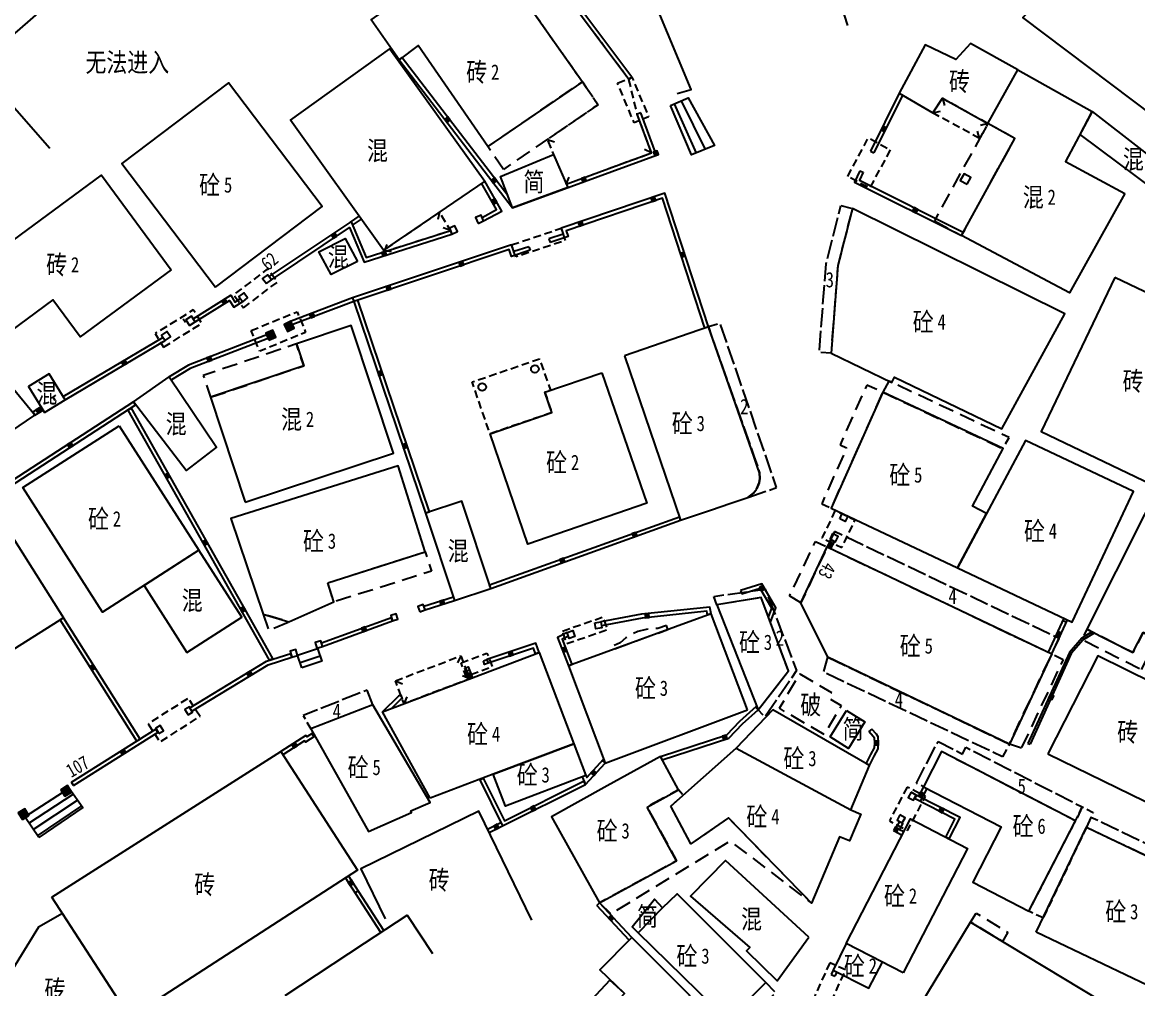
# Model space of a CAD drawing. Extents: x 395778 to 396698, y 996972 to 998012.
# Drawn here: x 396272 to 396344.7, y 997425.7 to 997488.7 of the extents above; entities that cross this region are included whole.
import ezdxf
from ezdxf.enums import TextEntityAlignment as Align

# ---------------------------------------------------------------- set-up
doc = ezdxf.new("R2010")
doc.units = 0
doc.header["$LTSCALE"] = 0.5
for name, pattern in [('X32', [1.5, 1, -0.5]), ('X39', [3, 2.5, -0.5]), ('X5', [3, 2, -1])]:
    doc.linetypes.add(name, pattern=pattern)
doc.layers.get('0').update_dxf_attribs({"linetype": 'CONTINUOUS'})
doc.layers.add('ASSIST', color=7, linetype='CONTINUOUS', plot=False)
doc.layers.add('JMD', color=6, linetype='CONTINUOUS')
doc.layers.add('门牌号', color=2, linetype='CONTINUOUS')
doc.styles.add('正等线体', font='simhei.ttf')
doc.styles.add('细等线体', font='', dxfattribs={"width": 0.8})
doc.styles.get('细等线体').set_extended_font_data('SimSun')
doc.linetypes.add('444', pattern='A,4.5,[145,AAA.SHX,S=1,R=0,X=0,Y=1],4.5,-0.5,[146,AAA.SHX,S=1,R=0,X=0,Y=0],-0.5', length=10)

# ---------------------------------------------------------------- blocks, each defined once
blk = doc.blocks.new('*U0')
at = {"linetype": 'Continuous'}
for points in [[(0, 0), (0.5, 0.5), (-0.5, 0.5)], [(0, 0), (-0.5, 0.5), (-0.5, -0.5)], [(0, 0), (-0.5, -0.5), (0.5, -0.5)], [(0, 0), (0.5, -0.5), (0.5, 0.5)]]:
    blk.add_solid(points, dxfattribs=at)
blk = doc.blocks.new('gc002')
blk.add_lwpolyline([(-0.5, -0.5), (0.5, -0.5), (0.5, 0.5), (-0.5, 0.5), (-0.5, -0.5)])
at = {"linetype": 'Continuous'}
blk.add_blockref('*U0', (0, 0), dxfattribs=at)
blk = doc.blocks.new('gc291')
blk.add_lwpolyline([(-0.5, -0.5), (0.5, -0.5), (0.5, 0.5), (-0.5, 0.5), (-0.5, -0.5)])
blk = doc.blocks.new('gc170')
at = {"linetype": 'Continuous'}
blk.add_circle((0, 0), 0.5, dxfattribs=at)

msp = doc.modelspace()

# ---------------------------------------------------------------- linework, layer by layer
at = {"layer": 'ASSIST', "linetype": 'Continuous', "elevation": 12.188, "flags": 128}
msp.add_lwpolyline([(396325.792, 997488.48), (396325.372, 997489.758)], dxfattribs=at)
at = {"layer": 'ASSIST', "linetype": 'Continuous', "flags": 128}
for points in [[(396314.226, 997483.261), (396315.374, 997483.778), (396317.089, 997480.652), (396315.601, 997480.041)], [(396290.191, 997446.602), (396289.917, 997447.424), (396291.221, 997447.858), (396291.495, 997447.036)], [(396273.041, 997435.532), (396272.128, 997436.886), (396275.016, 997438.744), (396275.926, 997437.491)]]:
    msp.add_lwpolyline(points, close=True, dxfattribs=at)
at = {"layer": 'JMD', "linetype": 'Continuous'}
for p, q in [((396296.542, 997486.239), (396296.742, 997486.39)), ((396311.716, 997485.113), (396311.516, 997484.964)), ((396314.918, 997483.573), (396316.498, 997480.409)), ((396315.374, 997483.778), (396317.089, 997480.652)), ((396331.961, 997483.743), (396332.081, 997483.258)), ((396314.462, 997483.367), (396315.908, 997480.167)), ((396331.334, 997482.788), (396331.82, 997482.908)), ((396312.299, 997482.794), (396312.065, 997482.708)), ((396334.922, 997482.103), (396334.442, 997481.964)), ((396334.378, 997481.114), (396334.239, 997481.594)), ((396306.188, 997481.05), (396306.666, 997480.904)), ((396312.998, 997480.183), (396312.544, 997480.392)), ((396327.264, 997480.294), (396327.488, 997480.182)), ((396307.43, 997478.144), (396307.628, 997478.603)), ((396326.565, 997479.017), (396326.793, 997478.914)), ((396299.169, 997476.313), (396299.061, 997475.825)), ((396299.88, 997475.118), (396299.413, 997475.295)), ((396299.981, 997474.887), (396299.905, 997475.125)), ((396333.196, 997474.787), (396333.308, 997475.01)), ((396295.592, 997473.742), (396295.756, 997474.215)), ((396306.299, 997474.563), (396306.379, 997474.326)), ((396295.528, 997473.837), (396296.019, 997473.743)), ((396304.992, 997474.061), (396305.071, 997473.824)), ((396288.211, 997471.9), (396288.071, 997472.108)), ((396293.495, 997470.729), (396293.574, 997470.491)), ((396282.6, 997469.121), (396282.467, 997469.333)), ((396288.134, 997468.402), (396288.224, 997468.169)), ((396289.032, 997468.979), (396289.142, 997468.755)), ((396316.702, 997468.825), (396316.465, 997468.747)), ((396274.12, 997464.039), (396273.992, 997464.254)), ((396279.221, 997463.938), (396279.357, 997463.728)), ((396272.794, 997463.074), (396272.663, 997463.287)), ((396273.329, 997463.403), (396273.198, 997463.616)), ((396278.857, 997463.405), (396279.075, 997463.528)), ((396298.257, 997456.684), (396298.494, 997456.764)), ((396314.891, 997456.219), (396314.807, 997456.454)), ((396324.68, 997454.956), (396324.903, 997454.844)), ((396302.518, 997451.78), (396302.434, 997452.015)), ((396318.801, 997451.641), (396318.876, 997451.403)), ((396298.228, 997450.376), (396298.152, 997450.614)), ((396316.881, 997450.129), (396316.636, 997450.081)), ((396274.647, 997449.854), (396274.436, 997449.72)), ((396296.112, 997449.654), (396296.026, 997449.889)), ((396309.691, 997449.588), (396309.738, 997449.342)), ((396340.033, 997449.567), (396339.806, 997449.671)), ((396341.628, 997448.909), (396341.707, 997448.782)), ((396288.069, 997447.09), (396288.287, 997447.213)), ((396289.544, 997447.3), (396289.468, 997447.538)), ((396289.917, 997447.424), (396291.221, 997447.858)), ((396290.075, 997446.95), (396291.379, 997447.384)), ((396300.556, 997447.377), (396300.351, 997446.921)), ((396305.658, 997447.604), (396305.422, 997447.522)), ((396302.261, 997447.133), (396302.34, 997446.896)), ((396307.569, 997446.736), (396307.802, 997446.826)), ((396296.295, 997445.752), (396296.751, 997445.548)), ((396301.126, 997445.88), (396300.669, 997446.084)), ((396301.085, 997445.864), (396301.318, 997445.953)), ((396296.864, 997444.258), (396297.068, 997444.714)), ((396283.026, 997443.777), (396282.896, 997443.991)), ((396319.944, 997443.855), (396319.778, 997444.042)), ((396280.817, 997442.39), (396280.684, 997442.601)), ((396290.849, 997442.307), (396290.983, 997442.096)), ((396327.354, 997442.607), (396327.164, 997442.444)), ((396279.65, 997441.949), (396279.438, 997441.816)), ((396337.532, 997441.672), (396337.668, 997441.61)), ((396313.693, 997440.59), (396313.615, 997440.827)), ((396309.963, 997440.375), (396309.78, 997440.545)), ((396327.198, 997440.227), (396326.974, 997440.339)), ((396301.801, 997439.293), (396302.025, 997439.403)), ((396308.689, 997438.994), (396308.577, 997439.218)), ((396272.128, 997436.886), (396275.016, 997438.744)), ((396275.316, 997438.921), (396275.183, 997439.133)), ((396330.714, 997438.847), (396330.936, 997438.732)), ((396272.407, 997436.471), (396275.295, 997438.361)), ((396272.687, 997436.057), (396275.573, 997437.977)), ((396330.252, 997438.295), (396330.139, 997438.072)), ((396330.252, 997438.295), (396330.154, 997438.065)), ((396272.967, 997435.642), (396275.852, 997437.593)), ((396329.159, 997436.581), (396329.377, 997436.46)), ((396302.407, 997435.856), (396302.298, 997436.081)), ((396329.331, 997435.695), (396329.446, 997435.917)), ((396332.392, 997435.45), (396332.17, 997435.564)), ((396293.243, 997433.032), (396293.033, 997432.896)), ((396293.878, 997432.051), (396293.668, 997431.916)), ((396309.601, 997431.27), (396309.419, 997431.099)), ((396311.716, 997429.015), (396311.534, 997428.844)), ((396324.707, 997426.6), (396324.932, 997426.493))]:
    msp.add_line(p, q, dxfattribs=at)
at = {"layer": 'JMD', "linetype": 'X32', "flags": 128}
for points in [[(396304.93, 997493.779), (396303.912, 997493.082), (396303.004, 997494.528), (396300.895, 997493.189), (396302.911, 997490.317), (396304.057, 997491.121), (396308.488, 997484.808), (396309.515, 997483.322), (396306.188, 997481.05), (396306.216, 997480.979), (396307.43, 997478.144), (396312.998, 997480.183), (396312.063, 997482.707), (396311.516, 997484.964)], [(396310.781, 997484.722), (396311.716, 997485.113), (396312.796, 997482.534), (396311.86, 997482.142)], [(396334.378, 997481.114), (396331.334, 997482.788), (396331.961, 997483.743), (396334.922, 997482.103)], [(396286.894, 997468.587), (396289.887, 997469.823), (396290.443, 997468.476), (396287.45, 997467.241)], [(396324.952, 997456.844), (396324.101, 997455.066), (396325.401, 997454.445), (396326.251, 997456.223)], [(396329.656, 997438.825), (396328.502, 997436.614), (396329.689, 997435.994), (396330.843, 997438.206)]]:
    msp.add_lwpolyline(points, close=True, dxfattribs=at)
at = {"layer": 'JMD', "linetype": 'Continuous', "flags": 128}
for points in [[(396311.516, 997484.964), (396304.93, 997493.779)], [(396296.742, 997486.39), (396303.614, 997477.419)], [(396329.362, 997483.94), (396327.488, 997480.182)], [(396307.43, 997478.144), (396313, 997480.179), (396312.065, 997482.708)], [(396316.466, 997468.743), (396313.697, 997477.223), (396307.42, 997475.102), (396307.548, 997474.721), (396306.379, 997474.326)], [(396293.816, 997470.572), (396298.494, 997456.764)], [(396288.224, 997468.169), (396282.915, 997466.115), (396281.695, 997465.373)], [(396279.374, 997463.739), (396269.789, 997457.536)], [(396279.067, 997463.541), (396288.287, 997447.213)], [(396302.434, 997452.015), (396314.81, 997456.455)], [(396324.911, 997454.86), (396324.67, 997454.376)], [(396279.438, 997441.816), (396274.436, 997449.72)], [(396291.467, 997448.225), (396296.032, 997449.891)], [(396338.863, 997447.609), (396339.882, 997449.838)], [(396341.846, 997448.869), (396341.133, 997448.424), (396340.358, 997447.523), (396337.668, 997441.61)], [(396313.571, 997440.813), (396317.891, 997442.226), (396318.751, 997443.126), (396319.846, 997444.103)], [(396275.183, 997439.133), (396280.705, 997442.614)], [(396291.048, 997442.137), (396290.433, 997441.746), (396290.378, 997441.833), (396288.954, 997440.927)], [(396305.193, 997430.143), (396301.728, 997437.249), (396294.033, 997433.497), (396295.624, 997430.235)], [(396323.255, 997429.029), (396317.808, 997434.031), (396315.534, 997431.704), (396319.391, 997428.367), (396319.181, 997428.152), (396321.187, 997426.198), (396323.255, 997429.029)]]:
    msp.add_lwpolyline(points, dxfattribs=at)
at = {"layer": 'JMD', "color": 7, "linetype": 'Continuous', "flags": 128}
for points in [[(396311.716, 997485.113), (396305.13, 997493.928)], [(396296.542, 997486.239), (396303.926, 997476.601)], [(396329.145, 997484.066), (396327.264, 997480.294)], [(396303.926, 997476.601), (396313.323, 997480.025), (396312.299, 997482.794)], [(396316.702, 997468.825), (396313.856, 997477.541), (396307.103, 997475.259), (396307.231, 997474.878), (396306.299, 997474.563)], [(396293.579, 997470.493), (396298.257, 997456.684)], [(396288.134, 997468.402), (396282.804, 997466.34), (396281.555, 997465.581)], [(396279.221, 997463.938), (396269.653, 997457.746)], [(396278.857, 997463.405), (396288.069, 997447.09)], [(396302.518, 997451.78), (396314.891, 997456.219)], [(396324.688, 997454.972), (396324.445, 997454.484)], [(396279.65, 997441.949), (396274.647, 997449.854)], [(396291.541, 997447.986), (396296.112, 997449.654)], [(396339.088, 997447.501), (396340.108, 997449.732)], [(396341.69, 997448.948), (396341.034, 997448.539), (396340.23, 997447.604), (396337.532, 997441.672)], [(396313.693, 997440.59), (396318.028, 997442.007), (396318.925, 997442.946), (396319.944, 997443.855)], [(396275.316, 997438.921), (396280.833, 997442.4)], [(396290.925, 997442.355), (396290.51, 997442.091), (396290.455, 997442.178), (396288.818, 997441.137)]]:
    msp.add_lwpolyline(points, dxfattribs=at)
at = {"layer": 'JMD', "linetype": 'Continuous', "flags": 128}
for points in [[(396350.078, 997479.281), (396337.207, 997489.014), (396342.3, 997493.916), (396349.895, 997489.621), (396355, 997486.055)], [(396334.922, 997482.103), (396336.866, 997485.604), (396333.783, 997487.318), (396332.824, 997486.265), (396330.823, 997487.22), (396329.145, 997484.066), (396331.334, 997482.788), (396331.961, 997483.743)], [(396343.854, 997477.54), (396340.231, 997471.047), (396333.196, 997474.787), (396336.682, 997481.126), (396334.922, 997482.103), (396336.866, 997485.603), (396341.721, 997482.879), (396339.988, 997479.607)], [(396341.721, 997482.879), (396347.947, 997478.026), (396347.182, 997476.726), (396340.93, 997481.386)], [(396307.529, 997477.914), (396303.926, 997476.601), (396303.146, 997478.648), (396306.594, 997480.084)], [(396311.24, 997466.936), (396314.891, 997456.219), (396316.836, 997456.883), (396318.156, 997457.327), (396319.264, 997457.7), (396319.667, 997458.01), (396319.844, 997458.245), (396320.015, 997458.656), (396320.057, 997458.937), (396320.029, 997459.315), (396319.91, 997459.69), (396319.672, 997460.407), (396316.702, 997468.825)], [(396279.221, 997463.938), (396281.555, 997465.581), (396284.641, 997460.996), (396282.653, 997459.461)], [(396334.824, 997456.656), (396333.913, 997457.141), (396335.907, 997460.892), (396328.079, 997464.564), (396324.711, 997457.008), (396332.943, 997453.118)], [(396332.943, 997453.118), (396340.419, 997449.585), (396344.411, 997458.107), (396337.362, 997461.429)], [(396291.884, 997452.152), (396298.245, 997454.16), (396296.473, 997459.774), (396285.576, 997456.335), (396287.675, 997450.089), (396289.346, 997449.602), (396292.281, 997450.894)], [(396300.155, 997450.992), (396302.518, 997451.78), (396300.62, 997457.472), (396298.257, 997456.684)], [(396339.088, 997447.501), (396336.321, 997441.626), (396324.495, 997447.287), (396322.726, 997450.837), (396324.445, 997454.484)], [(396294.813, 997444.196), (396290.776, 997442.621), (396294.539, 997435.918), (396297.344, 997437.165), (396297.299, 997437.268), (396298.556, 997437.827)], [(396318.51, 997441.363), (396325.98, 997437.339), (396327.198, 997440.227), (396320.893, 997443.862)], [(396307.921, 997441.652), (396308.709, 997439.581), (396303.462, 997437.586), (396302.675, 997439.658)], [(396314.244, 997437.581), (396318.51, 997441.363), (396325.98, 997437.339), (396326.63, 997437.066), (396325.891, 997435.314), (396325.242, 997435.588), (396323.417, 997431.26), (396318, 997436.819), (396315.563, 997435.111)], [(396273.906, 997431.648), (396288.818, 997441.137), (396293.822, 997433.407), (396278.986, 997423.802)], [(396313.706, 997430.95), (396312.118, 997429.328), (396311.724, 997429.713), (396313.194, 997431.514)], [(396320.439, 997426.072), (396320.439, 997426.072), (396320.439, 997426.072), (396317.972, 997423.595), (396312.118, 997429.328), (396313.706, 997430.95), (396314.657, 997431.851)], [(396339.262, 997417.291), (396329.621, 997423.123), (396333.791, 997430.018), (396343.433, 997424.186)]]:
    msp.add_lwpolyline(points, close=True, dxfattribs=at)
for points, elevation in [([(396273.76, 997480.457), (396267.445, 997487.664), (396269.227, 997489.225), (396270.836, 997487.389), (396277.521, 997493.246)], -984.239), ([(396326.793, 997478.914), (396326.558, 997478.389), (396333.317, 997475.006)], -986.375), ([(396301.942, 997475.972), (396302.895, 997476.478), (396301.911, 997478.202)], -973.003), ([(396288.071, 997472.108), (396293.409, 997475.692), (396294.394, 997473.357), (396299.905, 997475.125)], -972.756), ([(396293.358, 997475.658), (396293.942, 997476.051)], -972.756), ([(396305.071, 997473.824), (396303.864, 997473.421), (396303.715, 997473.87), (396293.574, 997470.491)], 11.598), ([(396283.104, 997469.358), (396285.557, 997470.9), (396285.837, 997470.454), (396286.191, 997470.677)], -973.049), ([(396293.584, 997470.495), (396289.602, 997468.979), (396289.142, 997468.755)], 11.5), ([(396274.635, 997464.283), (396281.141, 997468.144)], -984.423), ([(396272.633, 997463.269), (396273.198, 997463.616)], -985.208), ([(396320.609, 997449.901), (396320.825, 997450.487), (396320.072, 997451.782), (396318.876, 997451.403)], -987.061), ([(396298.148, 997450.613), (396300.076, 997451.229)], -985.41), ([(396316.643, 997450.043), (396316.594, 997450.289), (396312.371, 997449.841), (396309.731, 997449.341)], -986.089), ([(396307.573, 997448.655), (396307.175, 997448.461), (396307.802, 997446.826)], -986.289), ([(396282.896, 997443.991), (396287.89, 997447.033), (396289.47, 997447.539)], -986.144), ([(396305.424, 997447.515), (396305.295, 997447.885), (396302.34, 997446.896)], -985.769), ([(396301.131, 997446.446), (396301.318, 997445.953)], 11.433), ([(396296.65, 997444.819), (396296.739, 997444.585), (396296.646, 997444.545), (396296.036, 997443.943)], 11.433), ([(396326.974, 997440.339), (396327.283, 997440.955), (396327.518, 997441.381), (396327.542, 997441.712), (396327.518, 997442.011), (396327.449, 997442.114), (396327.164, 997442.444)], 9.508), ([(396308.704, 997439.591), (396308.766, 997439.447), (396309.865, 997440.637)], -978.621), ([(396302.025, 997439.403), (396303.398, 997436.621), (396308.59, 997439.224)], -987.178), ([(396330.936, 997438.732), (396330.512, 997437.912), (396330.154, 997438.065)], 9.85), ([(396332.17, 997435.564), (396332.77, 997436.729), (396330.131, 997438.076)], -983.604), ([(396302.298, 997436.081), (396303.175, 997436.509)], -987.178), ([(396329.377, 997436.46), (396329.158, 997436.066), (396329.446, 997435.917)], 10.202), ([(396295.34, 997429.333), (396293.033, 997432.896)], 10.347), ([(396289.117, 997425.238), (396294.288, 997428.635), (396297.06, 997430.473), (396298.718, 997427.973)], -984.213), ([(396311.54, 997428.838), (396309.419, 997431.099)], 8.856), ([(396325.066, 997426.775), (396324.932, 997426.493)], 8.821)]:
    msp.add_lwpolyline(points, dxfattribs=dict(at, elevation=elevation))
for points, elevation in [([(396304.057, 997491.121), (396308.488, 997484.808), (396302.325, 997480.592), (396297.788, 997487.183), (396296.542, 997486.239), (396294.711, 997488.849), (396300.895, 997493.189), (396302.911, 997490.317)], -81.158), ([(396302.128, 997478.326), (396295.528, 997473.837), (396289.451, 997482.322), (396295.939, 997486.969)], -984.423), ([(396284.571, 997471.431), (396291.516, 997476.687), (396285.414, 997484.75), (396278.469, 997479.494)], -1965.256), ([(396281.673, 997472.549), (396275.746, 997468.187), (396273.968, 997470.603), (396270.604, 997468.127), (396267.838, 997471.887), (396277.128, 997478.724)], -984.423), ([(396324.693, 997467.114), (396328.662, 997465.206), (396328.828, 997465.55), (396335.822, 997462.188), (396339.926, 997469.689), (396326.085, 997476.56), (396325.135, 997472.825)], 11.965), ([(396301.682, 997475.584), (396302.042, 997475.742), (396301.875, 997476.124), (396301.515, 997475.966)], -972.865), ([(396299.981, 997474.887), (396300.342, 997475.045), (396300.174, 997475.427), (396299.814, 997475.269)], -972.756), ([(396293.825, 997473.098), (396292.117, 997472.239), (396291.311, 997473.733), (396293.019, 997474.592)], -984.423), ([(396265.397, 997472.043), (396261.348, 997469.019), (396268.142, 997459.925), (396272.794, 997463.074)], -985.208), ([(396287.897, 997471.655), (396288.211, 997471.9), (396287.954, 997472.229), (396287.64, 997471.984)], -1969.693), ([(396343.205, 997472.063), (396338.389, 997462.003), (396345.568, 997458.567), (396350.384, 997468.627)], 11.007), ([(396286.348, 997470.476), (396286.662, 997470.721), (396286.405, 997471.05), (396286.091, 997470.805)], -1969.776), ([(396282.873, 997468.921), (396283.235, 997469.162), (396282.995, 997469.523), (396282.633, 997469.283)], -973.051), ([(396281.28, 997467.936), (396281.642, 997468.176), (396281.401, 997468.538), (396281.039, 997468.298)], -973.078), ([(396286.501, 997457.407), (396296.168, 997460.596), (396293.419, 997468.93), (396289.843, 997467.718), (396290.324, 997466.297), (396284.248, 997464.238)], -80.892), ([(396350.306, 997459.112), (396353.921, 997466.25), (396350.771, 997467.846), (396341.372, 997449.109), (396344.376, 997447.588), (396345.044, 997448.907), (396353.476, 997444.639), (396356.679, 997450.967), (396348.131, 997455.294), (396349.579, 997458.155), (396350.113, 997459.209)], 11.274), ([(396273.425, 997463.247), (396274.766, 997464.07), (396273.719, 997465.774), (396272.379, 997464.951)], -984.423), ([(396309.749, 997465.831), (396312.675, 997457.33), (396304.938, 997454.667), (396302.463, 997461.857), (396306.488, 997463.242), (396306.03, 997464.57)], -982.018), ([(396278.279, 997462.39), (396283.486, 997454.262), (396277.206, 997450.239), (396271.999, 997458.367), (396278.279, 997462.39)], -985.448), ([(396274.647, 997449.854), (396271.106, 997447.613), (396270.469, 997448.619), (396266.03, 997445.81), (396261.749, 997452.744), (396269.653, 997457.746)], -72.176), ([(396325.265, 997456.318), (396325.43, 997456.668), (396325.792, 997456.497), (396325.626, 997456.147)], 11.821), ([(396324.8, 997455.348), (396324.627, 997455.002), (396324.984, 997454.823), (396325.157, 997455.168)], 11.825), ([(396282.705, 997447.6), (396286.284, 997449.893), (396283.486, 997454.262), (396279.906, 997451.968)], -985.448), ([(396319.944, 997443.855), (396321.92, 997446.392), (396320.134, 997451.175), (396317.242, 997450.7)], -986.612), ([(396296.112, 997449.654), (396296.458, 997449.77), (396296.342, 997450.118), (396295.995, 997450.001)], -985.586), ([(396297.881, 997450.259), (396298.228, 997450.376), (396298.111, 997450.723), (396297.764, 997450.606)], -985.438), ([(396319.238, 997443.867), (396316.881, 997450.129), (396307.569, 997446.736), (396309.963, 997440.375)], -984.801), ([(396309.3, 997449.524), (396309.691, 997449.588), (396309.755, 997449.196), (396309.364, 997449.132)], -986.089), ([(396307.488, 997448.892), (396307.862, 997449.025), (396307.995, 997448.651), (396307.621, 997448.518)], -986.289), ([(396291.171, 997447.872), (396291.541, 997447.986), (396291.423, 997448.369), (396291.053, 997448.256)], -985.861), ([(396289.544, 997447.3), (396289.913, 997447.413), (396289.795, 997447.797), (396289.426, 997447.683)], 10.882), ([(396298.564, 997438.095), (396295.456, 997443.723), (396305.658, 997447.604), (396307.921, 997441.652), (396302.675, 997439.658), (396302.675, 997439.658)], -978.621), ([(396338.836, 997441), (396346.038, 997437.47), (396349.35, 997443.793), (396342.092, 997447.39)], 10.739), ([(396300.815, 997446.587), (396301.047, 997446.67), (396301.129, 997446.439), (396300.897, 997446.357)], 11.433), ([(396302.029, 997447.051), (396302.261, 997447.133), (396302.343, 997446.903), (396302.111, 997446.82)], -985.769), ([(396282.778, 997443.535), (396283.067, 997443.708), (396282.862, 997444.051), (396282.572, 997443.878)], -986.144), ([(396325.709, 997443.818), (396326.904, 997443.067), (396325.823, 997441.346), (396324.635, 997442.107)], 9.75), ([(396280.878, 997442.324), (396281.168, 997442.497), (396280.962, 997442.84), (396280.673, 997442.667)], -987.196), ([(396312.7, 997437.521), (396314.756, 997438.644), (396313.573, 997440.809), (396310.099, 997438.911), (396306.479, 997436.871), (396309.601, 997431.27), (396314.618, 997434.011)], 9.026), ([(396340.637, 997436.615), (396331.898, 997441.136), (396330.714, 997438.847), (396335.791, 997436.22), (396333.931, 997432.624), (396337.592, 997430.73), (396340.637, 997436.615)], 10.876), ([(396329.913, 997438.484), (396329.727, 997438.15), (396330.067, 997437.961), (396330.252, 997438.295)], 9.85), ([(396329.187, 997437.002), (396329.001, 997436.669), (396329.341, 997436.48), (396329.527, 997436.813)], 9.937), ([(396329.393, 997426.701), (396325.671, 997428.629), (396329.875, 997436.745), (396333.601, 997434.827)], -983.604), ([(396338.075, 997429.352), (396341.352, 997436.211), (396350.04, 997432.059), (396346.793, 997425.186)], -985.152), ([(396274.599, 997430.579), (396273.031, 997429.689), (396270.369, 997425.404), (396270.533, 997425.097), (396270.086, 997424.824), (396273.108, 997421.114), (396278.476, 997424.589)], -987.027), ([(396308.818, 997422.758), (396311.234, 997425.351), (396309.616, 997426.902), (396311.716, 997429.015), (396315.488, 997425.239), (396313.21, 997422.978), (396315.323, 997420.849), (396316.779, 997419.381), (396315.062, 997416.996)], 8.856), ([(396325.671, 997428.629), (396324.843, 997426.888), (396327.078, 997425.754), (396327.168, 997425.708), (396328.044, 997427.4)], 8.673), ([(396308.818, 997422.758), (396311.234, 997425.351), (396310.283, 997426.238), (396307.867, 997423.644)], 8.856)]:
    msp.add_lwpolyline(points, close=True, dxfattribs=dict(at, elevation=elevation))
at = {"layer": 'JMD', "linetype": '444', "elevation": 11.297, "flags": 128}
msp.add_lwpolyline([(396314.653, 997484.059), (396315.569, 997484.309), (396313.206, 997489.976), (396324.861, 997493.473)], dxfattribs=at)
at = {"layer": 'JMD', "linetype": 'X5', "flags": 128}
for points, elevation in [([(396303.345, 997479.101), (396302.325, 997480.592), (396308.488, 997484.808), (396309.515, 997483.322)], -81.158), ([(396284.248, 997464.238), (396290.324, 997466.297), (396289.843, 997467.718), (396283.766, 997465.658)], -80.892), ([(396322.726, 997450.837), (396321.996, 997451.283), (396323.682, 997454.835), (396324.445, 997454.484)], -984.248), ([(396314.053, 997449.099), (396313.959, 997449.359), (396313.398, 997449.17), (396313.06, 997449.16), (396312.637, 997449.106), (396312.089, 997448.97), (396311.807, 997448.84), (396311.323, 997448.549), (396310.937, 997448.222), (396310.407, 997448.005), (396310.483, 997447.798)], -984.446), ([(396337.104, 997441.37), (396336.321, 997441.626), (396339.088, 997447.501), (396339.829, 997447.152)], -984.27), ([(396322.651, 997446.214), (396324.733, 997444.988), (396324.523, 997444.631), (396325.365, 997444.135), (396324.248, 997442.24), (396321.324, 997443.962)], 10.259), ([(396309.601, 997431.27), (396310.335, 997430.548), (396318.113, 997435.302), (396323.417, 997431.26), (396318, 997436.819), (396315.563, 997435.111), (396314.244, 997437.581), (396315.057, 997438.302), (396314.756, 997438.644), (396312.7, 997437.521), (396314.618, 997434.011)], 9.026)]:
    msp.add_lwpolyline(points, close=True, dxfattribs=dict(at, elevation=elevation))
at = {"layer": 'JMD', "linetype": 'Continuous'}
for points in [[(396314.226, 997483.261), (396315.374, 997483.778)], [(396317.089, 997480.652), (396315.601, 997480.041)], [(396290.191, 997446.602), (396289.917, 997447.424)], [(396291.221, 997447.858), (396291.495, 997447.036)], [(396275.016, 997438.744), (396275.926, 997437.491)], [(396273.041, 997435.532), (396272.128, 997436.886)]]:
    msp.add_lwpolyline(points, dxfattribs=at)
at = {"layer": 'JMD', "linetype": 'X5', "flags": 128}
for points in [[(396331.432, 997475.756), (396333.196, 997474.787), (396336.682, 997481.126), (396334.922, 997482.103)], [(396326.422, 997460.845), (396328.079, 997464.564), (396327.018, 997465.038), (396325.279, 997461.136), (396325.71, 997460.944), (396324.085, 997457.297), (396324.711, 997457.008)], [(396328.079, 997464.564), (396335.907, 997460.892), (396336.306, 997461.61), (396328.47, 997465.298)], [(396291.884, 997452.152), (396298.245, 997454.16), (396298.642, 997452.902), (396292.287, 997450.897)], [(396287.675, 997450.089), (396288.033, 997449.024), (396289.346, 997449.602)], [(396344.937, 997446.483), (396345.935, 997448.456), (396345.044, 997448.907), (396344.376, 997447.588), (396341.372, 997449.109), (396341.041, 997448.455)], [(396333.791, 997430.018), (396334.147, 997430.606), (396336.222, 997429.351), (396335.866, 997428.763)]]:
    msp.add_lwpolyline(points, close=True, dxfattribs=at)
at = {"layer": 'JMD', "linetype": 'X32', "flags": 128}
for points, elevation in [([(396325.779, 997478.646), (396327.13, 997481.158), (396328.562, 997480.387), (396327.21, 997477.875)], -984.816), ([(396295.528, 997473.837), (396295.592, 997473.742), (396299.88, 997475.118), (396299.169, 997476.313)], -984.423), ([(396303.873, 997474.186), (396307.103, 997475.259), (396307.366, 997474.465), (396304.137, 997473.392)], 11.598), ([(396286.393, 997470.071), (396288.613, 997471.759), (396287.962, 997472.616), (396285.742, 997470.928)], -1969.098), ([(396281.185, 997467.512), (396283.667, 997469.059), (396283.12, 997469.936), (396280.638, 997468.39)], -1969.418), ([(396306.488, 997463.242), (396302.463, 997461.857), (396301.299, 997465.239), (396305.691, 997466.75), (396306.398, 997464.695), (396306.03, 997464.57)], -982.018), ([(396307.185, 997448.996), (396309.826, 997449.916), (396310.119, 997449.076), (396307.478, 997448.156)], -984.759), ([(396296.295, 997445.752), (396300.556, 997447.377), (396301.126, 997445.88), (396296.864, 997444.258)], -983.916), ([(396300.575, 997446.919), (396302.265, 997447.562), (396302.606, 997446.666), (396300.916, 997446.023)], -984.76), ([(396280.171, 997442.941), (396280.944, 997441.76), (396283.557, 997443.43), (396282.798, 997444.619)], -985.618), ([(396338.521, 997430.286), (396337.592, 997430.73), (396340.637, 997436.615), (396341.071, 997437.524), (396341.777, 997437.164), (396341.642, 997436.84), (396341.352, 997436.211)], 10.876), ([(396324.614, 997427.36), (396323.606, 997425.15), (396324.636, 997424.68), (396325.645, 997426.89)], -987.454)]:
    msp.add_lwpolyline(points, close=True, dxfattribs=dict(at, elevation=elevation))
at = {"layer": 'JMD', "color": 7, "linetype": 'Continuous', "flags": 128}
for points, elevation in [([(396326.565, 997479.017), (396326.232, 997478.273), (396333.196, 997474.787)], -986.375), ([(396302.042, 997475.742), (396303.239, 997476.378), (396302.128, 997478.326)], -973.003), ([(396293.504, 997475.455), (396294.088, 997475.848)], -972.756), ([(396288.211, 997471.9), (396293.296, 997475.316), (396294.253, 997473.05), (396299.981, 997474.887)], -972.756), ([(396304.992, 997474.061), (396304.022, 997473.738), (396303.873, 997474.186), (396293.495, 997470.729)], 11.598), ([(396283.245, 997469.152), (396285.478, 997470.556), (396285.759, 997470.109), (396286.349, 997470.481)], -973.049), ([(396293.495, 997470.729), (396289.503, 997469.209), (396289.032, 997468.979)], 11.5), ([(396274.766, 997464.07), (396281.28, 997467.936)], -984.423), ([(396272.794, 997463.074), (396273.329, 997463.403)], -985.208), ([(396320.755, 997449.574), (396321.1, 997450.511), (396320.188, 997452.081), (396318.801, 997451.641)], -987.061), ([(396298.228, 997450.376), (396300.155, 997450.992)], -985.41), ([(396316.881, 997450.129), (396316.795, 997450.562), (396312.335, 997450.088), (396309.691, 997449.588)], -986.089), ([(396307.488, 997448.892), (396306.859, 997448.585), (396307.569, 997446.736)], -986.289), ([(396305.658, 997447.604), (396305.45, 997448.2), (396302.261, 997447.133)], -985.769), ([(396283.026, 997443.777), (396287.995, 997446.804), (396289.544, 997447.3)], -986.144), ([(396300.897, 997446.357), (396301.085, 997445.864)], 11.433), ([(396296.65, 997444.819), (396296.504, 997444.757), (396295.456, 997443.723)], 11.433), ([(396327.198, 997440.227), (396327.504, 997440.838), (396327.764, 997441.308), (396327.793, 997441.713), (396327.762, 997442.096), (396327.648, 997442.265), (396327.354, 997442.607)], 9.508), ([(396308.475, 997439.492), (396308.689, 997438.994), (396309.963, 997440.375)], -978.621), ([(396301.801, 997439.293), (396303.286, 997436.285), (396308.689, 997438.994)], -987.178), ([(396330.714, 997438.847), (396330.396, 997438.233), (396330.252, 997438.295)], 9.85), ([(396332.392, 997435.45), (396333.107, 997436.838), (396330.252, 997438.295)], -983.604), ([(396302.407, 997435.856), (396303.286, 997436.285)], -987.178), ([(396329.159, 997436.581), (396328.815, 997435.962), (396329.331, 997435.695)], 10.202), ([(396295.548, 997429.471), (396293.243, 997433.032)], 10.347), ([(396311.716, 997429.015), (396309.601, 997431.27)], 8.856), ([(396324.843, 997426.888), (396324.707, 997426.6)], 8.821)]:
    msp.add_lwpolyline(points, dxfattribs=dict(at, elevation=elevation))
at = {"layer": 'JMD', "linetype": 'X39', "flags": 128}
for points in [[(396326.085, 997476.56), (396325.135, 997472.825), (396324.693, 997467.114), (396323.926, 997467.173), (396324.374, 997472.95), (396325.34, 997476.749)], [(396319.264, 997457.7), (396321.149, 997458.358), (396317.46, 997469.068), (396316.702, 997468.825), (396318.602, 997463.439), (396319.672, 997460.407), (396319.91, 997459.69), (396320.029, 997459.315), (396320.057, 997458.937), (396320.015, 997458.656), (396319.844, 997458.245), (396319.667, 997458.01), (396319.56, 997457.927), (396319.37, 997457.781)], [(396324.445, 997454.484), (396339.088, 997447.501), (396339.567, 997448.504), (396324.923, 997455.487)], [(396317.242, 997450.7), (396317.054, 997451.257), (396320.402, 997451.731), (396322.451, 997446.415), (396320.378, 997443.384), (396319.944, 997443.855), (396321.92, 997446.392), (396320.134, 997451.175)], [(396324.495, 997447.287), (396336.321, 997441.626), (396335.882, 997440.797), (396324.215, 997446.31), (396324.495, 997447.287)], [(396317.972, 997423.595), (396318.588, 997422.935), (396321.082, 997425.42), (396320.439, 997426.072)]]:
    msp.add_lwpolyline(points, close=True, dxfattribs=at)
msp.add_lwpolyline([(396294.813, 997444.196), (396294.443, 997445.144), (396290.28, 997443.485), (396290.776, 997442.621)], dxfattribs=at)
for points, elevation in [([(396331.898, 997441.136), (396330.714, 997438.847), (396330.262, 997439.08), (396331.67, 997441.8), (396333.259, 997440.978), (396333.488, 997441.422), (396341.071, 997437.524), (396340.637, 997436.615)], 10.876), ([(396341.352, 997436.211), (396350.04, 997432.059), (396350.348, 997432.706), (396341.642, 997436.84)], -985.152)]:
    msp.add_lwpolyline(points, close=True, dxfattribs=dict(at, elevation=elevation))

# ---------------------------------------------------------------- block references
at = {"layer": 'JMD', "linetype": 'Continuous', "xscale": 0.25, "yscale": 0.25}
for p, rotation in [((396299.682, 997482.346), 307.4553275646915), ((396328.129, 997481.747), 243.4917401303075), ((396313.279, 997480.142), 20.01880050594808), ((396302.723, 997478.377), 307.4553275646915), ((396308.581, 997478.43), 20.01880050594808), ((396302.733, 997477.014, -984.423), 119.6970110551283), ((396313.109, 997477.156), 198.6691019148417), ((396330.175, 997476.439), 333.405635866589), ((396308.372, 997475.556), 198.6691019148417), ((396292.292, 997474.792), 33.88548026356676), ((396295.561, 997473.601), 17.7876109606804), ((396315.031, 997473.539), 108.0851499222745), ((396300.587, 997472.96), 198.4275586799439), ((396295.844, 997471.379), 198.4275586799439), ((396285.141, 997470.491, -984.423), 32.16145231615859), ((396290.851, 997469.588), 200.8395123955688), ((396284.163, 997466.732), 201.1497990930321), ((396278.61, 997466.497, -984.423), 30.68683470118413), ((396295.302, 997465.797), 288.7140494861013), ((396273.05, 997463.378), 31.54991745678308), ((396275.091, 997461.117), 212.9092154511441), ((396296.906, 997461.062), 288.7140494861013), ((396281.424, 997459.112), 299.4524676937905), ((396311.888, 997455.274), 19.73542548636039), ((396283.883, 997454.758), 299.4524676937905), ((396324.651, 997454.617), 243.5074327118226), ((396307.182, 997453.586), 19.73542548636039), ((396320.207, 997451.8), 120.1595242589941), ((396299.346, 997450.864), 17.73690621826662), ((396286.341, 997450.405), 299.4524676937905), ((396312.702, 997450.002), 186.0577379436066), ((396294.241, 997449.104), 20.04563099065502), ((396339.542, 997448.793), 65.42877372153356), ((396307.301, 997447.782), 291.0090577966279), ((396303.816, 997447.521), 198.4967975592288), ((396276.543, 997446.625), 122.3274340163604), ((396286.776, 997446.208), 31.34671561118505), ((396301.127, 997446.106), 290.8307584359221), ((396339.045, 997444.697), 245.541843801892), ((396317.774, 997442.056), 18.11152016550968), ((396289.71, 997441.556), 212.4371502947624), ((396327.666, 997441.695), 85.91136103083862), ((396278.55, 997441.108), 32.2298005607164), ((396309.215, 997439.749), 47.2908870369729), ((396330.591, 997438.338), 242.6471037817103), ((396305.272, 997437.421), 26.63495532061707), ((396331.894, 997437.317), 152.9633860929108), ((396302.879, 997436.226), 25.99566470491275), ((396328.931, 997436.043), 332.6197746157584), ((396293.392, 997432.572), 122.9190534667775), ((396310.356, 997430.282), 133.1650648562845)]:
    msp.add_blockref('gc002', p, dxfattribs=dict(at, rotation=rotation))
at = {"layer": 'JMD', "linetype": 'Continuous', "xscale": 0.5, "yscale": 0.5, "zscale": 0.5}
for name, p, rotation in [('gc291', (396333.462, 997478.48, -986.131), 61.19605362653429), ('gc002', (396289.367, 997468.865, 11.5), 206.1346716177326), ('gc002', (396288.177, 997468.291), 24.13346033561278), ('gc002', (396274.829, 997438.573), 32.21406115530683), ('gc002', (396272.052, 997437.056, 10.721), 32.21406115530684)]:
    msp.add_blockref(name, p, dxfattribs=dict(at, rotation=rotation))
at = {"layer": 'JMD', "linetype": 'Continuous', "xscale": 0.5, "yscale": 0.5}
for p in [(396305.386, 997466.093), (396301.951, 997464.911)]:
    msp.add_blockref('gc170', p, dxfattribs=at)

# ---------------------------------------------------------------- texts
at = {"layer": 'JMD', "linetype": 'Continuous', "width": 0.8}
for s, height, style, p in [('无法进入', 1.25, '细等线体', (396278.816, 997486.104)), ('砖', 1.25, '细等线体', (396333.065, 997484.856)), ('混', 1.25, '细等线体', (396295.126, 997480.34)), ('混', 1.25, '细等线体', (396344.401, 997479.774)), ('简', 1.25, '细等线体', (396305.323, 997478.316)), ('混', 1.25, '细等线体', (396292.568, 997473.415, -984.423)), ('3', 1, '正等线体', (396324.615, 997471.901)), ('砖', 1.25, '细等线体', (396344.386, 997465.315, 11.007)), ('混', 1.25, '细等线体', (396273.572, 997464.51, -984.423)), ('2', 1, '正等线体', (396319.04, 997463.632)), ('混', 1.25, '细等线体', (396282.002, 997462.517)), ('混', 1.25, '细等线体', (396300.387, 997454.232)), ('混', 1.25, '细等线体', (396283.045, 997451.01, -985.448)), ('4', 1, '正等线体', (396332.623, 997451.269)), ('2', 1, '正等线体', (396321.355, 997448.533)), ('4', 1, '正等线体', (396329.121, 997444.524)), ('4', 1, '正等线体', (396292.475, 997443.767)), ('简', 1.25, '细等线体', (396326.13, 997442.628, 9.75)), ('砖', 1.25, '细等线体', (396344.029, 997442.428, 10.739)), ('5', 1, '正等线体', (396337.126, 997438.878)), ('砖', 1.25, '细等线体', (396299.145, 997432.779)), ('砖', 1.25, '细等线体', (396283.865, 997432.487)), ('简', 1.25, '细等线体', (396312.725, 997430.422)), ('混', 1.25, '细等线体', (396319.509, 997430.222)), ('砖', 1.25, '细等线体', (396274.098, 997425.637, -987.027))]:
    msp.add_text(s, height=height, dxfattribs=dict(at, style=style)).set_placement(p, align=Align.MIDDLE)
at = {"layer": 'JMD', "linetype": 'Continuous', "style": '细等线体', "width": 0.8}
for s, p in [('砖', (396302.274, 997485.448, -984.313)), ('砼', (396284.867, 997478.09, -1965.256)), ('混', (396338.559, 997477.292)), ('砖', (396274.891, 997472.888, -984.423)), ('砼', (396331.386, 997469.16, 11.965)), ('混', (396290.204, 997462.809, -80.892)), ('砼', (396315.679, 997462.538)), ('砼', (396307.488, 997459.994, -982.018)), ('砼', (396329.857, 997459.178)), ('砼', (396277.618, 997456.314, -985.448)), ('砼', (396338.639, 997455.518)), ('砼', (396291.637, 997454.866)), ('砼', (396320.061, 997448.267, -986.612)), ('砼', (396330.543, 997448.026)), ('砼', (396313.276, 997445.272, -984.801)), ('砼', (396302.333, 997442.275, -978.621)), ('砼', (396322.958, 997440.687)), ('砼', (396294.547, 997440.106)), ('砼', (396305.567, 997439.619)), ('砼', (396320.544, 997436.895)), ('砼', (396337.897, 997436.274, 10.876)), ('砼', (396310.777, 997435.968, 9.026)), ('砼', (396329.51, 997431.725, -983.604)), ('砼', (396343.939, 997430.7, -985.152)), ('砼', (396315.984, 997427.805)), ('砼', (396326.898, 997427.161, 8.673))]:
    msp.add_text(s, height=1.25, dxfattribs=at).set_placement(p, align=Align.MIDDLE_RIGHT)
at = {"layer": 'JMD', "linetype": 'Continuous', "style": '正等线体', "width": 0.8}
for s, p in [('2', (396302.524, 997485.448, -984.313)), ('5', (396285.117, 997478.09, -1965.256)), ('2', (396338.809, 997477.292)), ('2', (396275.141, 997472.888, -984.423)), ('4', (396331.636, 997469.16, 11.965)), ('2', (396290.454, 997462.809, -80.892)), ('3', (396315.929, 997462.538)), ('2', (396307.738, 997459.994, -982.018)), ('5', (396330.107, 997459.178)), ('2', (396277.868, 997456.314, -985.448)), ('4', (396338.889, 997455.518)), ('3', (396291.887, 997454.866)), ('3', (396320.311, 997448.267, -986.612)), ('5', (396330.793, 997448.026)), ('3', (396313.526, 997445.272, -984.801)), ('4', (396302.583, 997442.275, -978.621)), ('3', (396323.208, 997440.687)), ('5', (396294.797, 997440.106)), ('3', (396305.817, 997439.619)), ('4', (396320.794, 997436.895)), ('3', (396311.027, 997435.968, 9.026)), ('6', (396338.147, 997436.274, 10.876)), ('2', (396329.76, 997431.725, -983.604)), ('3', (396344.189, 997430.7, -985.152)), ('3', (396316.234, 997427.805)), ('2', (396327.148, 997427.161, 8.673))]:
    msp.add_text(s, height=1, dxfattribs=at).set_placement(p, align=Align.MIDDLE_LEFT)
at = {"layer": 'JMD', "linetype": 'X5', "style": '细等线体', "width": 0.8}
msp.add_text('破', height=1.25, dxfattribs=at).set_placement((396323.373, 997444.211, 10.259), align=Align.MIDDLE)
at = {"layer": '门牌号', "linetype": 'Continuous', "style": '细等线体', "width": 0.8}
for s, rotation, p in [('62', 41.05588, (396288.085, 997473.113)), ('43', 243.3804, (396324.434, 997452.923)), ('107', 29.55576, (396275.574, 997440.157, -11.667))]:
    msp.add_text(s, height=0.9, rotation=rotation, dxfattribs=at).set_placement(p, align=Align.MIDDLE)

doc.saveas('drawing.dxf')
